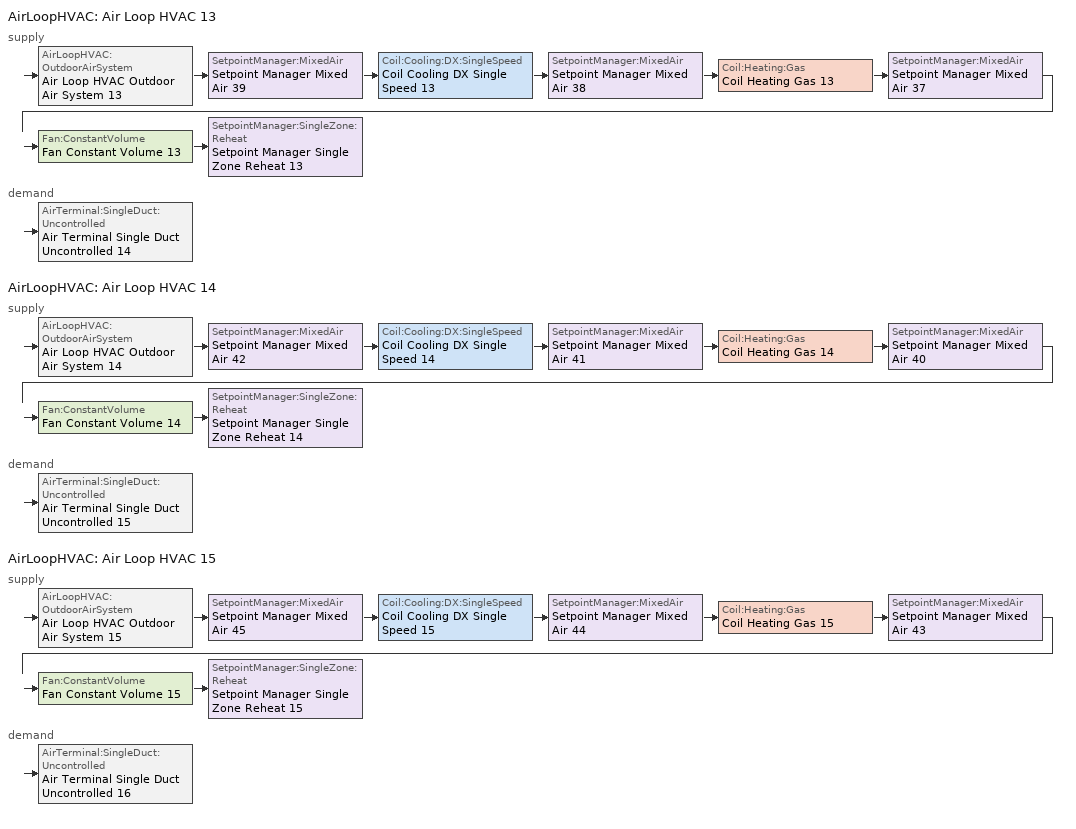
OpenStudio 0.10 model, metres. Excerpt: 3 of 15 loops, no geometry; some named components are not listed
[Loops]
AirLoopHVAC 'Air Loop HVAC 13'
 supply: AirLoopHVAC:OutdoorAirSystem 'Air Loop HVAC Outdoor Air System 13' > SetpointManager:MixedAir 'Setpoint Manager Mixed Air 39' > Coil:Cooling:DX:SingleSpeed 'Coil Cooling DX Single Speed 13' > SetpointManager:MixedAir 'Setpoint Manager Mixed Air 38' > Coil:Heating:Gas 'Coil Heating Gas 13' > SetpointManager:MixedAir 'Setpoint Manager Mixed Air 37' > Fan:ConstantVolume 'Fan Constant Volume 13' > SetpointManager:SingleZone:Reheat 'Setpoint Manager Single Zone Reheat 13'
 demand: AirTerminal:SingleDuct:Uncontrolled 'Air Terminal Single Duct Uncontrolled 14'
AirLoopHVAC 'Air Loop HVAC 14'
 supply: AirLoopHVAC:OutdoorAirSystem 'Air Loop HVAC Outdoor Air System 14' > SetpointManager:MixedAir 'Setpoint Manager Mixed Air 42' > Coil:Cooling:DX:SingleSpeed 'Coil Cooling DX Single Speed 14' > SetpointManager:MixedAir 'Setpoint Manager Mixed Air 41' > Coil:Heating:Gas 'Coil Heating Gas 14' > SetpointManager:MixedAir 'Setpoint Manager Mixed Air 40' > Fan:ConstantVolume 'Fan Constant Volume 14' > SetpointManager:SingleZone:Reheat 'Setpoint Manager Single Zone Reheat 14'
 demand: AirTerminal:SingleDuct:Uncontrolled 'Air Terminal Single Duct Uncontrolled 15'
AirLoopHVAC 'Air Loop HVAC 15'
 supply: AirLoopHVAC:OutdoorAirSystem 'Air Loop HVAC Outdoor Air System 15' > SetpointManager:MixedAir 'Setpoint Manager Mixed Air 45' > Coil:Cooling:DX:SingleSpeed 'Coil Cooling DX Single Speed 15' > SetpointManager:MixedAir 'Setpoint Manager Mixed Air 44' > Coil:Heating:Gas 'Coil Heating Gas 15' > SetpointManager:MixedAir 'Setpoint Manager Mixed Air 43' > Fan:ConstantVolume 'Fan Constant Volume 15' > SetpointManager:SingleZone:Reheat 'Setpoint Manager Single Zone Reheat 15'
 demand: AirTerminal:SingleDuct:Uncontrolled 'Air Terminal Single Duct Uncontrolled 16'
[Sizing:Zone] Zone Cooling Design Supply Air Temperature {C}=12.8; Zone Heating Design Supply Air Temperature {C}=50; Zone Cooling Design Supply Air Humidity Ratio {kg-H2O/kg-air}=0.0085; Zone Heating Design Supply Air Humidity Ratio {kg-H2O/kg-air}=0.008; Cooling Design Air Flow Method=DesignDay; Heating Design Air Flow Method=DesignDay; Design Zone Air Distribution Effectiveness in Heating Mode=0.0125
Perimeter_top_ZN_4 Thermal Zone; Perimeter_top_ZN_1 Thermal Zone; Perimeter_bot_ZN_2 Thermal Zone
[Zone equipment]
Perimeter_top_ZN_4 Thermal Zone: Air Terminal Single Duct Uncontrolled 15
Perimeter_top_ZN_1 Thermal Zone: Air Terminal Single Duct Uncontrolled 14
Perimeter_bot_ZN_2 Thermal Zone: Air Terminal Single Duct Uncontrolled 16
[AirLoopHVAC] Design Supply Air Flow Rate {m3/s}=AutoSize
Air Loop HVAC 13; Air Loop HVAC 14; Air Loop HVAC 15
[Sizing:System] Type of Load to Size On=Sensible; Design Outdoor Air Flow Rate {m3/s}=Autosize; Minimum System Air Flow Ratio=1; Preheat Design Temperature {C}=7; Preheat Design Humidity Ratio {kg-H2O/kg-Air}=0.008; Precool Design Temperature {C}=12.8; Precool Design Humidity Ratio {kg-H2O/kg-Air}=0.008; Central Cooling Design Supply Air Temperature {C}=12.8; Central Heating Design Supply Air Temperature {C}=40; Sizing Option=NonCoincident; 100% Outdoor Air in Cooling=Yes; 100% Outdoor Air in Heating=Yes; Central Cooling Design Supply Air Humidity Ratio {kg-H2O/kg-Air}=0.0085; Central Heating Design Supply Air Humidity Ratio {kg-H2O/kg-Air}=0.008; Cooling Design Air Flow Method=DesignDay; Cooling Design Air Flow Rate {m3/s}=0; Heating Design Air Flow Method=DesignDay; Heating Design Air Flow Rate {m3/s}=0; System Outdoor Air Method=ZoneSum
Air Loop HVAC 13; Air Loop HVAC 14; Air Loop HVAC 15
[Fan:ConstantVolume] Pressure Rise {Pa}=500; Maximum Flow Rate {m3/s}=AutoSize
Name | Availability Schedule
Fan Constant Volume 13 | Always_On 13
Fan Constant Volume 14 | Always_On 14
Fan Constant Volume 15 | Always_On 15
[Coil:Heating:Gas] Gas Burner Efficiency=0.8; Nominal Capacity {W}=AutoSize; Parasitic Electric Load {W}=0; Parasitic Gas Load {W}=0
Name | Availability Schedule
Coil Heating Gas 13 | Always_On 13
Coil Heating Gas 14 | Always_On 14
Coil Heating Gas 15 | Always_On 15
[Coil:Cooling:DX:SingleSpeed] Rated Total Cooling Capacity {W}=autosize; Rated Sensible Heat Ratio=autosize; Rated COP {W/W}=3; Rated Air Flow Rate {m3/s}=autosize; Rated Evaporator Fan Power Per Volume Flow Rate {W/(m3/s)}=773.3; Condenser Type=AirCooled; Evaporative Condenser Effectiveness=0; Evaporative Condenser Air Flow Rate {m3/s}=Autosize; Evaporative Condenser Pump Rated Power Consumption {W}=Autosize; Crankcase Heater Capacity {W}=0; Maximum Outdoor Dry-Bulb Temperature for Crankcase Heater Operation {C}=0; Basin Heater Capacity {W/K}=0; Basin Heater Setpoint Temperature {C}=10
Name | Availability Schedule | Total Cooling Capacity Function of Temperature Curve | Total Cooling Capacity Function of Flow Fraction Curve | Energy Input Ratio Function of Temperature Curve | Energy Input Ratio Function of Flow Fraction Curve | Part Load Fraction Correlation Curve
Coil Cooling DX Single Speed 13 | Always_On 13 | Curve Biquadratic 25 | Curve Quadratic 37 | Curve Biquadratic 26 | Curve Quadratic 38 | Curve Quadratic 39
Coil Cooling DX Single Speed 14 | Always_On 14 | Curve Biquadratic 27 | Curve Quadratic 40 | Curve Biquadratic 28 | Curve Quadratic 41 | Curve Quadratic 42
Coil Cooling DX Single Speed 15 | Always_On 15 | Curve Biquadratic 29 | Curve Quadratic 43 | Curve Biquadratic 30 | Curve Quadratic 44 | Curve Quadratic 45
[SetpointManager:SingleZone:Reheat] Minimum Supply Air Temperature {C}=-99; Maximum Supply Air Temperature {C}=99
Name | Control Zone
Setpoint Manager Single Zone Reheat 13 | Perimeter_top_ZN_1 Thermal Zone
Setpoint Manager Single Zone Reheat 14 | Perimeter_top_ZN_4 Thermal Zone
Setpoint Manager Single Zone Reheat 15 | Perimeter_bot_ZN_2 Thermal Zone
[Controller:OutdoorAir] Minimum Outdoor Air Flow Rate {m3/s}=Autosize; Maximum Outdoor Air Flow Rate {m3/s}=Autosize; Economizer Control Type=NoEconomizer; Economizer Control Action Type=ModulateFlow; Economizer Maximum Limit Dry-Bulb Temperature {C}=28; Economizer Maximum Limit Enthalpy {J/kg}=64000; Economizer Minimum Limit Dry-Bulb Temperature {C}=-100; Lockout Type=NoLockout; Minimum Limit Type=FixedMinimum; High Humidity Control=No; Heat Recovery Bypass Control Type=BypassWhenOAFlowGreaterThanMinimum
Controller Outdoor Air 13; Controller Outdoor Air 14; Controller Outdoor Air 15
[AirLoopHVAC:OutdoorAirSystem]
Name | Controller
Air Loop HVAC Outdoor Air System 13 | Controller Outdoor Air 13
Air Loop HVAC Outdoor Air System 14 | Controller Outdoor Air 14
Air Loop HVAC Outdoor Air System 15 | Controller Outdoor Air 15
[AirTerminal:SingleDuct:Uncontrolled] Maximum Air Flow Rate {m3/s}=AutoSize
Name | Availability Schedule
Air Terminal Single Duct Uncontrolled 14 | Always_On 13
Air Terminal Single Duct Uncontrolled 15 | Always_On 14
Air Terminal Single Duct Uncontrolled 16 | Always_On 15
[Curve:Quadratic]
Name | Coefficient1 Constant | Coefficient2 x | Coefficient3 x**2 | Minimum Value of x {BasedOnField A2} | Maximum Value of x {BasedOnField A2}
Curve Quadratic 37; Curve Quadratic 40; Curve Quadratic 43 | 0.77136 | 0.34053 | -0.11088 | 0.75918 | 1.13877
Curve Quadratic 38; Curve Quadratic 41; Curve Quadratic 44 | 1.2055 | -0.32953 | 0.12308 | 0.75918 | 1.13877
Curve Quadratic 39; Curve Quadratic 42; Curve Quadratic 45 | 0.771 | 0.229 | 0 | 0 | 1
[Curve:Biquadratic] Minimum Value of x {BasedOnField A2}=17; Maximum Value of x {BasedOnField A2}=22; Minimum Value of y {BasedOnField A3}=13; Maximum Value of y {BasedOnField A3}=46
Name | Coefficient1 Constant | Coefficient2 x | Coefficient3 x**2 | Coefficient4 y | Coefficient5 y**2 | Coefficient6 x*y
Curve Biquadratic 25; Curve Biquadratic 27; Curve Biquadratic 29 | 0.42415 | 0.04426 | -0.00042 | 0.00333 | -8e-005 | -0.00021
Curve Biquadratic 26; Curve Biquadratic 28; Curve Biquadratic 30 | 1.23649 | -0.02431 | 0.00057 | -0.01434 | 0.00063 | -0.00038
[Schedule:Ruleset]
Name | Default Day Schedule | Summer Design Day Schedule | Winter Design Day Schedule
Always_On 13 | Always_On_Default 12 | Always_On_Summer_Design_Day 12 | Always_On_Winter_Design_Day 12
Always_On 14 | Always_On_Default 13 | Always_On_Summer_Design_Day 13 | Always_On_Winter_Design_Day 13
Always_On 15 | Always_On_Default 14 | Always_On_Summer_Design_Day 14 | Always_On_Winter_Design_Day 14
[Schedule:Day]
Always_On_Default 12; Always_On_Summer_Design_Day 12; Always_On_Winter_Design_Day 12; Always_On_Default 13; Always_On_Summer_Design_Day 13; Always_On_Winter_Design_Day 13; Always_On_Default 14; Always_On_Summer_Design_Day 14; Always_On_Winter_Design_Day 14: 24, 0, 1
